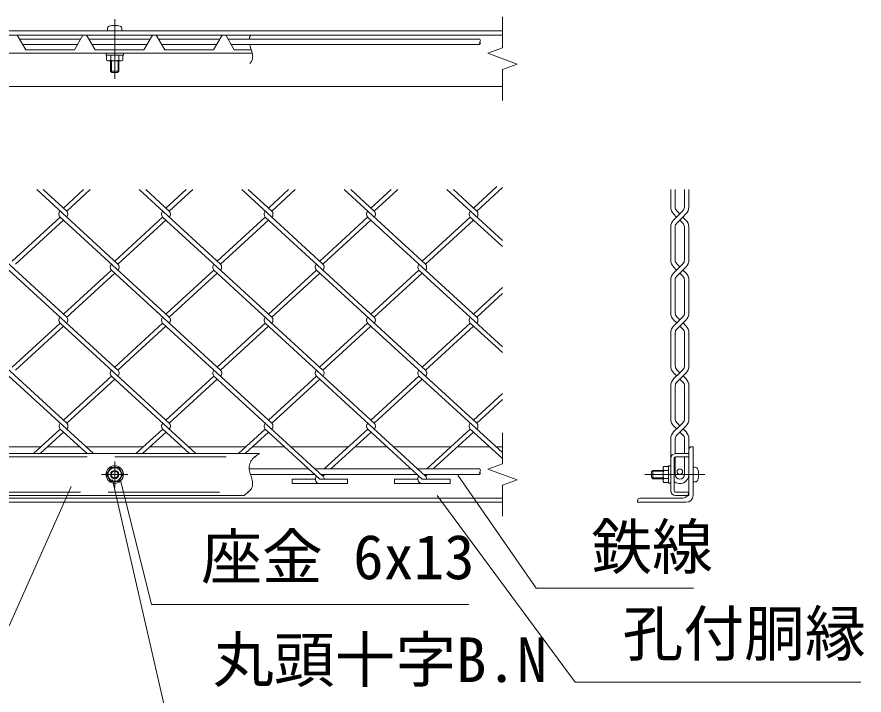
# Model space of a CAD drawing. Units: millimetres, scale not verified. Extents: x -12600 to 12600, y -8910 to 8910.
# Drawn here: x 2128 to 4870, y -163 to 2031 of the extents above; entities that cross this region are included whole.
import ezdxf
from ezdxf.enums import TextEntityAlignment as Align

# ---------------------------------------------------------------- set-up
doc = ezdxf.new("R2010")
doc.units = ezdxf.units.MM
doc.header["$LTSCALE"] = 60
doc.linetypes.add('DASHED', pattern=[7.5, 6, -1.5])
doc.linetypes.add('USER1', pattern=[50.8, 31.75, -6.35, 6.35, -6.35])
for name, color, linetype, lineweight in [('0-1_D-BMK', 2, 'USER1', 13), ('0-4_D-STR1', 1, 'Continuous', 18), ('0-6_D-STR3', 3, 'Continuous', 13), ('0-7_D-STR-DIM', 7, 'Continuous', 9), ('0-9_D-STR-TXT', 7, 'Continuous', 9), ('0-A_D-STR2', 7, 'Continuous', 9)]:
    doc.layers.add(name, color=color, linetype=linetype, lineweight=lineweight)
doc.styles.add('ＭＳ ゴシック', font='')
doc.styles.get('ＭＳ ゴシック').set_extended_font_data('MS Gothic')

msp = doc.modelspace()

# ---------------------------------------------------------------- linework, layer by layer
at = {"layer": '0-1_D-BMK'}
for p, q in [((2444.16, 2024.75), (2444.16, 1830.61)), ((2444.16, 508.32), (2444.16, 592.7)), ((2486.35, 550.51), (2401.97, 550.51)), ((4354.73, 550.51), (4160.6, 550.51))]:
    msp.add_line(p, q, dxfattribs=at)
at = {"layer": '0-4_D-STR1'}
for p, q in [((3699.25, 1986.41), (1749.25, 1986.41)), ((3699.25, 1972.91), (1749.25, 1972.91)), ((1749.25, 1806.41), (3699.25, 1806.41)), ((2205.73, 640.51), (2019.57, 640.51)), ((2330.03, 640.51), (2227, 640.51)), ((2537.51, 640.51), (2351.34, 640.51)), ((2661.8, 640.51), (2558.77, 640.51)), ((2869.23, 640.51), (2682.59, 640.51)), ((2993.58, 640.51), (2890.55, 640.51)), ((3201.01, 640.51), (3014.36, 640.51)), ((3325.35, 640.51), (3222.32, 640.51)), ((3532.78, 640.51), (3346.67, 640.51)), ((3657.13, 640.51), (3554.1, 640.51)), ((3699.25, 640.51), (3678.44, 640.51)), ((4302.89, 494.26), (4302.89, 631.51)), ((4311.89, 640.51), (4316.39, 640.51)), ((4316.39, 483.01), (4316.39, 640.51)), ((1749.25, 474.01), (3699.25, 474.01)), ((4145.39, 474.01), (4282.64, 474.01)), ((1749.25, 460.51), (3699.25, 460.51)), ((4136.39, 465.01), (4136.39, 460.51)), ((4136.39, 460.51), (4293.89, 460.51))]:
    msp.add_line(p, q, dxfattribs=at)
for centre, radius, start, end in [((4311.89, 631.51), 9, 90, 180), ((4282.64, 494.26), 20.25, 270, 0), ((4145.39, 465.01), 9, 90, 180), ((4293.89, 483.01), 22.5, 270, 0)]:
    msp.add_arc(centre, radius, start, end, dxfattribs=at)
at = {"layer": '0-6_D-STR3'}
for p, q in [((2420.54, 1993.28), (2420.54, 1986.41)), ((2420.54, 1986.41), (2467.79, 1986.41)), ((2467.79, 1993.28), (2467.79, 1986.41)), ((2156.25, 1924.76), (2128.45, 1972.91)), ((2136, 1959.84), (2334, 1959.84)), ((2381.25, 1924.76), (2353.45, 1972.91)), ((2361, 1959.84), (2559, 1959.84)), ((2538.75, 1924.76), (2566.55, 1972.91)), ((2606.25, 1924.76), (2578.45, 1972.91)), ((2586, 1959.84), (2784, 1959.84)), ((2763.75, 1924.76), (2791.55, 1972.91)), ((2831.25, 1924.76), (2803.45, 1972.91)), ((2811, 1959.84), (3625.84, 1959.84)), ((2146.39, 1941.84), (2323.61, 1941.84)), ((2371.39, 1941.84), (2548.61, 1941.84)), ((2381.25, 1924.76), (2538.75, 1924.76)), ((2596.39, 1941.84), (2773.61, 1941.84)), ((2606.25, 1924.76), (2763.75, 1924.76)), ((2821.39, 1941.84), (3625.84, 1941.84)), ((2831.25, 1924.76), (2886.32, 1924.76)), ((1986.29, 1914.41), (2889.3, 1914.41)), ((2416.04, 1914.41), (2416.04, 1907.21)), ((2416.04, 1907.21), (2472.29, 1907.21)), ((2418.18, 1907.21), (2418.18, 1891.48)), ((2470.14, 1907.21), (2418.18, 1907.21)), ((2431.17, 1907.21), (2431.17, 1891.48)), ((2457.15, 1907.21), (2457.15, 1891.48)), ((2470.14, 1907.21), (2470.14, 1891.48)), ((2472.29, 1914.41), (2472.29, 1907.21)), ((2422.11, 1889.21), (2418.18, 1891.48)), ((2466.21, 1889.21), (2422.11, 1889.21)), ((2430.66, 1889.21), (2430.66, 1855.91)), ((2433.36, 1889.21), (2433.36, 1853.21)), ((2454.96, 1889.21), (2454.96, 1853.21)), ((2457.66, 1889.21), (2457.66, 1855.91)), ((2466.21, 1889.21), (2470.14, 1891.48)), ((2430.66, 1855.91), (2435.16, 1851.41)), ((2457.66, 1855.91), (2430.66, 1855.91)), ((2453.16, 1851.41), (2435.16, 1851.41)), ((2457.66, 1855.91), (2453.16, 1851.41)), ((2009.6, 618.01), (2912.61, 618.01)), ((4302.89, 618.01), (4259.24, 618.01)), ((4302.89, 607.66), (4259.24, 607.66)), ((4302.89, 618.01), (4302.89, 607.66)), ((4219.19, 572.56), (4221.46, 576.49)), ((4237.19, 576.49), (4221.46, 576.49)), ((4237.19, 578.64), (4237.19, 522.39)), ((4244.39, 578.64), (4237.19, 578.64)), ((4237.19, 524.53), (4237.19, 576.49)), ((4244.39, 603.16), (4244.39, 497.86)), ((4254.74, 603.16), (4254.74, 497.86)), ((2431.17, 573.01), (2418.18, 550.51)), ((2457.15, 573.01), (2431.17, 573.01)), ((2470.14, 550.51), (2457.15, 573.01)), ((2457.15, 528.01), (2470.14, 550.51)), ((2879.59, 568.51), (3072.15, 568.51)), ((2883.81, 550.51), (3091.8, 550.51)), ((3092.94, 568.51), (3403.93, 568.51)), ((3112.58, 550.51), (3423.57, 550.51)), ((3425.24, 568.51), (3625.84, 568.51)), ((3444.89, 550.51), (3625.84, 550.51)), ((4185.89, 564.01), (4181.39, 559.51)), ((4181.39, 541.51), (4181.39, 559.51)), ((4219.19, 561.31), (4183.19, 561.31)), ((4185.89, 537.01), (4185.89, 564.01)), ((4219.19, 564.01), (4185.89, 564.01)), ((4219.19, 528.46), (4219.19, 572.56)), ((4237.19, 563.5), (4221.46, 563.5)), ((4316.39, 574.14), (4316.39, 526.89)), ((4323.26, 574.14), (4316.39, 574.14)), ((4185.89, 537.01), (4181.39, 541.51)), ((4219.19, 539.71), (4183.19, 539.71)), ((4219.19, 537.01), (4185.89, 537.01)), ((4219.19, 528.46), (4221.46, 524.53)), ((4237.19, 537.52), (4221.46, 537.52)), ((4237.19, 524.53), (4221.46, 524.53)), ((4244.39, 522.39), (4237.19, 522.39)), ((4323.26, 526.89), (4316.39, 526.89)), ((1959.81, 483.01), (2862.82, 483.01)), ((4302.89, 493.36), (4259.24, 493.36)), ((4302.89, 483.01), (4259.24, 483.01)), ((4302.89, 493.36), (4302.89, 483.01))]:
    msp.add_line(p, q, dxfattribs=at)
at = {"layer": '0-6_D-STR3', "linetype": 'DASHED'}
for p, q in [((1994.99, 607.66), (2898, 607.66)), ((1973.01, 493.36), (2876.02, 493.36))]:
    msp.add_line(p, q, dxfattribs=at)
at = {"layer": '0-6_D-STR3'}
for points in [[(2156.25, 1924.76), (2313.75, 1924.76), (2341.55, 1972.91)], [(2418.18, 550.51), (2431.17, 528.01), (2457.15, 528.01)]]:
    msp.add_lwpolyline(points, dxfattribs=at)
for centre, radius in [((2444.16, 550.51), 28.12), ((2444.16, 550.51), 22.05), ((2444.16, 550.51), 13.5), ((2444.16, 550.51), 11.06), ((4273.51, 559.66), 9)]:
    msp.add_circle(centre, radius, dxfattribs=at)
for centre, radius, start, end in [((2444.16, 1940.96), 63, 73.92714, 106.07286), ((2429.09, 1993.28), 8.55, 106.07286, 180), ((2459.24, 1993.28), 8.55, 0, 73.92714), ((2424.67, 1900.97), 11.5, 235.61585, 304.38415), ((2444.16, 1932.46), 42.99, 252.4121, 287.5879), ((2463.65, 1900.97), 11.5, 235.61586, 304.38415), ((4259.24, 603.16), 14.85, 90, 180), ((4259.24, 603.16), 4.5, 90, 180), ((4230.95, 570), 11.5, 145.61585, 214.38415), ((4262.44, 550.51), 42.99, 162.4121, 197.5879), ((4323.26, 565.59), 8.55, 16.07286, 90), ((4270.94, 550.51), 63, 343.92714, 16.07286), ((4230.95, 531.03), 11.5, 145.61586, 214.38415), ((4323.26, 535.44), 8.55, 270, 343.92714), ((4259.24, 497.86), 14.85, 180, 270), ((4259.24, 497.86), 4.5, 180, 270)]:
    msp.add_arc(centre, radius, start, end, dxfattribs=at)
at = {"layer": '0-7_D-STR-DIM'}
for p, q in [((3699.25, 1931.04), (3699.25, 2031.41)), ((3699.25, 1761.41), (3699.25, 1861.78)), ((3699.25, 585.14), (3699.25, 685.51)), ((3699.25, 415.51), (3699.25, 515.88))]:
    msp.add_line(p, q, dxfattribs=at)
for points in [[(2884.01, 1972.91), (2883.48, 1971.8), (2882.98, 1970.67), (2882.51, 1969.52), (2882.07, 1968.35), (2881.67, 1967.17), (2881.3, 1965.97), (2880.96, 1964.76), (2880.66, 1963.54), (2880.39, 1962.31), (2880.16, 1961.08), (2879.96, 1959.84)], [(2880.93, 1941.84), (2881.63, 1939.13), (2882.42, 1936.44), (2883.28, 1933.75), (2884.18, 1931.06), (2885.11, 1928.35), (2886.03, 1925.63), (2886.94, 1922.88), (2887.8, 1920.09), (2888.6, 1917.26), (2889.3, 1914.4), (2889.9, 1911.51), (2890.36, 1908.61), (2890.66, 1905.73), (2890.79, 1902.88), (2890.72, 1900.08), (2890.43, 1897.35), (2889.89, 1894.71), (2889.1, 1892.17), (2888.06, 1889.73), (2886.8, 1887.37), (2885.34, 1885.09), (2883.69, 1882.88), (2881.87, 1880.74)], [(3699.25, 1931.04), (3651.68, 1913.73), (3746.82, 1879.1), (3699.25, 1861.78)], [(2912.61, 618.01), (2908.65, 615.38), (2904.74, 612.7), (2900.94, 609.95), (2897.3, 607.08), (2893.86, 604.06), (2890.68, 600.84), (2887.82, 597.39), (2885.33, 593.67), (2883.25, 589.65), (2881.61, 585.35), (2880.43, 580.86), (2879.72, 576.27), (2879.47, 571.67), (2879.71, 567.14), (2880.38, 562.71), (2881.4, 558.34), (2882.66, 554), (2884.09, 549.67), (2885.58, 545.31), (2887.04, 540.89), (2888.39, 536.39), (2889.52, 531.77), (2890.34, 527.12), (2890.76, 522.49), (2890.69, 517.98), (2890.03, 513.65), (2888.73, 509.58), (2886.82, 505.74), (2884.37, 502.1), (2881.48, 498.65), (2878.2, 495.34), (2874.62, 492.16), (2870.81, 489.06), (2866.85, 486.02), (2862.82, 483.01)], [(3699.25, 585.14), (3651.68, 567.83), (3746.82, 533.2), (3699.25, 515.88)]]:
    msp.add_lwpolyline(points, dxfattribs=at)
for centre, start, end in [((3630.37, 1946.34), 135.18146, 224.81854), ((3621.31, 1955.34), 315.18146, 44.81854), ((3621.31, 1946.34), 315.18146, 44.81854), ((3630.37, 555.01), 135.18146, 224.81854), ((3621.31, 564.01), 315.18146, 44.81854), ((3621.31, 555.01), 315.18146, 44.81854)]:
    msp.add_arc(centre, 6.38, start, end, dxfattribs=at)
at = {"layer": '0-9_D-STR-TXT'}
for points in [[(4317.35, 182.83), (3808.64, 182.83), (3554.61, 548.87)], [(3824.22, -205.6), (2606.98, -205.6), (2436.58, 533.41)], [(3589.98, 129.51), (2563.09, 129.51), (2464.05, 528.22)], [(600.24, 60.52), (2103.01, 60.52), (2303.79, 511.78)], [(4859.05, -121.46), (3934.2, -121.46), (3488.3, 482.97)]]:
    msp.add_lwpolyline(points, dxfattribs=at)
at = {"layer": '0-A_D-STR2'}
for p, q in [((3681.59, 1482.55), (3605.61, 1412.94)), ((2454.82, 1231.36), (2191.75, 1472.42)), ((2288.93, 1402.9), (2213.06, 1472.42)), ((2343.48, 1472.42), (2278.27, 1412.67)), ((2364.8, 1472.42), (2288.93, 1402.9)), ((2786.59, 1231.36), (2523.52, 1472.42)), ((2620.71, 1402.9), (2544.84, 1472.42)), ((2675.26, 1472.42), (2610.05, 1412.67)), ((2696.57, 1472.42), (2620.71, 1402.9)), ((3118.37, 1231.36), (2855.3, 1472.42)), ((2952.48, 1402.9), (2876.61, 1472.42)), ((3007.03, 1472.42), (2941.82, 1412.67)), ((3028.35, 1472.42), (2952.48, 1402.9)), ((3450.12, 1231.39), (3187.07, 1472.42)), ((3284.25, 1402.9), (3208.39, 1472.42)), ((3338.81, 1472.42), (3273.6, 1412.67)), ((3360.12, 1472.42), (3284.25, 1402.9)), ((3699.23, 1307.62), (3519.38, 1472.42)), ((3616.27, 1403.17), (3540.7, 1472.42)), ((3699.23, 1479.19), (3616.27, 1403.17)), ((4243.88, 1416.08), (4243.88, 1472.42)), ((4258.32, 1416.09), (4258.32, 1472.42)), ((4288.15, 1416.09), (4288.15, 1472.42)), ((4302.58, 1416.08), (4302.58, 1472.42)), ((4263.33, 1404), (4273.23, 1394.1)), ((4283.14, 1404), (4273.23, 1394.1)), ((2288.93, 1059.82), (1935.84, 1383.37)), ((2267.62, 1383.37), (2112.39, 1241.13)), ((2278.27, 1373.61), (2123.04, 1231.36)), ((2620.71, 1059.82), (2267.62, 1383.37)), ((2599.39, 1383.37), (2444.16, 1241.13)), ((2610.05, 1373.61), (2454.82, 1231.36)), ((2952.48, 1059.82), (2599.39, 1383.37)), ((2931.17, 1383.37), (2775.94, 1241.13)), ((2941.82, 1373.61), (2786.59, 1231.36)), ((3284.23, 1059.85), (2931.17, 1383.37)), ((3262.94, 1383.37), (3107.71, 1241.13)), ((3273.6, 1373.61), (3118.37, 1231.36)), ((3616, 1059.85), (3262.94, 1383.37)), ((3594.95, 1383.64), (3439.46, 1241.15)), ((3605.61, 1373.87), (3450.12, 1231.39)), ((3699.23, 1288.09), (3594.95, 1383.64)), ((4273.23, 1394.1), (4253.11, 1373.97)), ((4253.11, 1393.8), (4263.03, 1383.89)), ((4283.44, 1383.89), (4263.33, 1363.78)), ((4273.23, 1373.68), (4283.14, 1363.78)), ((4293.36, 1393.8), (4283.44, 1383.89)), ((4283.44, 1383.89), (4293.36, 1373.97)), ((4244.01, 1244.54), (4243.88, 1351.7)), ((4258.45, 1244.55), (4258.32, 1351.68)), ((4288.28, 1244.55), (4288.15, 1351.68)), ((4302.71, 1244.54), (4302.58, 1351.7)), ((2454.82, 888.28), (2101.73, 1211.83)), ((2433.5, 1211.83), (2278.27, 1069.59)), ((2786.59, 888.28), (2433.5, 1211.83)), ((2765.28, 1211.83), (2610.98, 1070.44)), ((3118.34, 888.31), (2765.28, 1211.83)), ((3097.05, 1211.83), (2941.82, 1069.59)), ((3450.12, 888.31), (3097.05, 1211.83)), ((3428.8, 1211.86), (3273.57, 1069.61)), ((3699.23, 964.06), (3428.8, 1211.86)), ((4253.24, 1222.27), (4263.15, 1212.35)), ((4263.46, 1232.46), (4273.36, 1222.56)), ((4283.57, 1212.35), (4263.46, 1192.24)), ((4293.49, 1222.27), (4283.57, 1212.35)), ((4283.57, 1212.35), (4293.49, 1202.43)), ((2444.16, 1202.07), (2288.93, 1059.82)), ((2775.94, 1202.07), (2620.71, 1059.82)), ((3107.71, 1202.07), (2952.48, 1059.82)), ((3439.46, 1202.09), (3284.23, 1059.85)), ((4244.17, 1073.18), (4244.01, 1180.16)), ((4258.6, 1073.19), (4258.45, 1180.14)), ((4273.36, 1202.14), (4283.27, 1192.24)), ((4288.43, 1073.19), (4288.28, 1180.14)), ((4302.87, 1073.18), (4302.71, 1180.16)), ((3699.23, 1155.64), (3605.35, 1069.61)), ((3699.23, 1136.11), (3616, 1059.85)), ((4273.52, 1051.2), (4253.39, 1031.07)), ((4253.39, 1050.9), (4263.31, 1040.99)), ((4263.61, 1061.1), (4273.52, 1051.2)), ((4283.42, 1061.1), (4273.52, 1051.2)), ((2288.93, 716.75), (1935.84, 1040.29)), ((2267.62, 1040.29), (2112.39, 898.05)), ((2278.27, 1030.53), (2123.04, 888.28)), ((2620.68, 716.77), (2267.62, 1040.29)), ((2599.39, 1040.29), (2444.16, 898.05)), ((2610.05, 1030.53), (2454.82, 888.28)), ((2952.45, 716.77), (2599.39, 1040.29)), ((2931.17, 1040.29), (2775.94, 898.05)), ((2941.82, 1030.53), (2786.59, 888.28)), ((3284.23, 716.77), (2931.17, 1040.29)), ((3262.91, 1040.32), (3108.61, 898.93)), ((3273.57, 1030.55), (3118.34, 888.31)), ((3616, 716.77), (3262.91, 1040.32)), ((3594.95, 1040.56), (3439.46, 898.07)), ((3605.61, 1030.8), (3450.12, 888.31)), ((3699.23, 945.02), (3594.95, 1040.56)), ((4283.72, 1040.99), (4263.61, 1020.87)), ((4273.52, 1030.78), (4283.42, 1020.87)), ((4244.17, 901.88), (4244.17, 1008.8)), ((4258.6, 900.75), (4258.6, 1008.78)), ((4288.43, 900.75), (4288.43, 1008.78)), ((4302.87, 901.88), (4302.87, 1008.8)), ((4273.52, 879.9), (4253.39, 859.78)), ((4253.39, 879.61), (4263.31, 869.69)), ((4262.8, 890.62), (4273.52, 879.9)), ((4284.23, 890.62), (4273.52, 879.9)), ((4293.64, 879.61), (4283.72, 869.69)), ((2375.9, 618.01), (2101.99, 869)), ((2433.5, 868.75), (2278.27, 726.51)), ((2444.16, 858.99), (2288.93, 716.75)), ((2707.14, 618.01), (2433.5, 868.75)), ((2765.28, 868.75), (2610.05, 726.51)), ((2775.94, 858.99), (2620.71, 716.75)), ((3118.34, 545.23), (2765.28, 868.75)), ((3097.29, 869.02), (2941.8, 726.54)), ((3107.95, 859.26), (2952.45, 716.77)), ((3450.38, 545.48), (3097.29, 869.02)), ((3429.07, 869.02), (3273.57, 726.54)), ((3439.72, 859.26), (3284.23, 716.77)), ((3699.23, 621.47), (3429.07, 869.02)), ((4283.72, 869.69), (4262.8, 848.76)), ((4273.52, 859.48), (4284.23, 848.77)), ((4283.72, 869.69), (4293.64, 859.78)), ((4244.17, 730.34), (4244.17, 837.5)), ((4258.6, 731.48), (4258.6, 838.64)), ((4288.43, 731.48), (4288.43, 838.64)), ((4302.87, 730.34), (4302.87, 837.5)), ((3699.23, 812.56), (3605.35, 726.54)), ((3699.23, 793.03), (3616, 716.77)), ((4264.4, 717.48), (4273.52, 708.36)), ((4284.23, 719.08), (4273.52, 708.36)), ((2267.86, 697.48), (2181.13, 618.01)), ((2278.51, 687.72), (2202.44, 618.01)), ((2354.58, 618.01), (2267.86, 697.48)), ((2599.63, 697.48), (2512.9, 618.01)), ((2610.29, 687.72), (2534.22, 618.01)), ((2686.36, 618.01), (2599.63, 697.48)), ((2931.41, 697.48), (2844.68, 618.01)), ((2942.06, 687.72), (2865.99, 618.01)), ((3108.2, 535.48), (2931.41, 697.48)), ((3263.18, 697.48), (3122.43, 568.51)), ((3273.84, 687.72), (3143.75, 568.51)), ((3439.72, 535.71), (3263.18, 697.48)), ((3594.95, 697.48), (3454.21, 568.51)), ((3605.61, 687.72), (3475.52, 568.51)), ((3699.23, 601.94), (3594.95, 697.48)), ((4273.52, 708.36), (4253.39, 688.24)), ((4253.39, 708.07), (4263.31, 698.15)), ((4283.72, 698.15), (4264.4, 678.83)), ((4273.52, 687.94), (4284.23, 677.23)), ((4293.64, 708.07), (4283.72, 698.15)), ((4283.72, 698.15), (4293.64, 688.24)), ((4244.17, 602.78), (4244.17, 665.96)), ((4258.6, 618), (4258.6, 664.83)), ((4288.43, 618.01), (4288.43, 667.1)), ((4302.87, 549.53), (4302.87, 665.96)), ((4258.6, 550.66), (4258.6, 607.62)), ((4288.43, 550.66), (4288.43, 607.66)), ((3124.1, 550.51), (3118.34, 545.23)), ((3455.88, 550.51), (3450.38, 545.48)), ((3018.2, 535.48), (3093.74, 535.48)), ((3018.2, 535.48), (3018.2, 521.08)), ((3018.2, 521.08), (3198.2, 521.08)), ((3349.72, 535.71), (3425.27, 535.71)), ((3349.72, 535.71), (3349.72, 521.31)), ((3349.72, 521.31), (3529.72, 521.31)), ((3439.72, 535.71), (3529.72, 535.71)), ((3529.72, 535.71), (3529.72, 521.31))]:
    msp.add_line(p, q, dxfattribs=at)
for points in [[(4283.27, 1232.46), (4273.36, 1222.56), (4253.24, 1202.43)], [(4293.64, 1050.9), (4283.72, 1040.99), (4293.64, 1031.07)], [(3108.2, 535.48), (3198.2, 535.48), (3198.2, 521.08)]]:
    msp.add_lwpolyline(points, dxfattribs=at)
for centre, radius, start, end in [((2278.27, 1393.14), 14.46, 137.5, 222.5), ((2278.27, 1393.14), 14.46, 317.5, 42.5), ((2610.05, 1393.14), 14.46, 137.5, 222.5), ((2610.05, 1393.14), 14.46, 317.5, 42.5), ((2942.06, 1393.41), 14.46, 137.5, 222.5), ((2942.06, 1393.41), 14.46, 317.5, 42.5), ((3273.84, 1393.41), 14.46, 137.5, 222.5), ((3273.84, 1393.41), 14.46, 317.5, 42.5), ((3605.61, 1393.41), 14.46, 137.5, 222.5), ((3605.61, 1393.41), 14.46, 317.5, 42.5), ((4275.38, 1416.08), 31.5, 180, 225), ((4275.42, 1416.09), 17.1, 180, 225), ((4271.05, 1416.09), 17.1, 315, 0), ((4271.08, 1416.08), 31.5, 315, 0), ((4275.38, 1351.7), 31.5, 135, 180), ((4271.08, 1351.7), 31.5, 0, 45), ((4275.42, 1351.68), 17.1, 135.00055, 180), ((4271.05, 1351.68), 17.1, 0, 44.99915), ((4275.51, 1244.54), 31.5, 180, 225), ((4275.55, 1244.55), 17.1, 180, 225), ((4271.18, 1244.55), 17.1, 315, 0), ((4271.21, 1244.54), 31.5, 315, 0), ((2444.13, 1221.62), 14.46, 137.5, 222.5), ((2444.13, 1221.62), 14.46, 317.5, 42.5), ((2775.91, 1221.62), 14.46, 137.5, 222.5), ((2775.91, 1221.62), 14.46, 317.5, 42.5), ((3107.68, 1221.62), 14.46, 137.5, 222.5), ((3107.68, 1221.62), 14.46, 317.5, 42.5), ((3439.46, 1221.62), 14.46, 137.5, 222.5), ((3439.46, 1221.62), 14.46, 317.5, 42.5), ((4275.51, 1180.16), 31.5, 135, 180), ((4275.55, 1180.14), 17.1, 135.00055, 180), ((4271.18, 1180.14), 17.1, 0, 44.99915), ((4271.21, 1180.16), 31.5, 0, 45), ((4275.67, 1073.18), 31.5, 180, 225), ((4275.7, 1073.19), 17.1, 180, 225), ((4271.33, 1073.19), 17.1, 315, 0), ((4271.37, 1073.18), 31.5, 315, 0), ((2278.27, 1050.06), 14.46, 137.5, 222.5), ((2278.27, 1050.06), 14.46, 317.5, 42.5), ((2610.05, 1050.06), 14.46, 137.5, 222.5), ((2610.05, 1050.06), 14.46, 317.5, 42.5), ((2942.06, 1050.33), 14.46, 137.5, 222.5), ((2942.06, 1050.33), 14.46, 317.5, 42.5), ((3273.84, 1050.33), 14.46, 137.5, 222.5), ((3273.84, 1050.33), 14.46, 317.5, 42.5), ((3605.61, 1050.33), 14.46, 137.5, 222.5), ((3605.61, 1050.33), 14.46, 317.5, 42.5), ((4275.67, 1008.8), 31.5, 135, 180), ((4275.7, 1008.78), 17.1, 135.00055, 180), ((4271.33, 1008.78), 17.1, 0, 44.99915), ((4271.37, 1008.8), 31.5, 0, 45), ((2444.4, 878.79), 14.46, 137.5, 222.5), ((2444.4, 878.79), 14.46, 317.5, 42.5), ((2776.18, 878.79), 14.46, 137.5, 222.5), ((2776.18, 878.79), 14.46, 317.5, 42.5), ((3107.95, 878.79), 14.46, 137.5, 222.5), ((3107.95, 878.79), 14.46, 317.5, 42.5), ((3439.72, 878.79), 14.46, 137.5, 222.5), ((3439.72, 878.79), 14.46, 317.5, 42.5), ((4275.67, 901.88), 31.5, 180, 225), ((4275.67, 901.88), 17.1, 180, 225), ((4271.37, 901.88), 17.1, 315, 0), ((4271.37, 901.88), 31.5, 315, 0), ((4275.67, 837.5), 31.5, 135, 180), ((4271.37, 837.5), 31.5, 0, 45), ((4275.67, 837.5), 17.1, 135, 180), ((4271.37, 837.5), 17.1, 0, 45), ((2278.51, 707.25), 14.46, 137.5, 222.5), ((2278.51, 707.25), 14.46, 317.5, 42.5), ((2610.29, 707.25), 14.46, 137.5, 222.5), ((2610.29, 707.25), 14.46, 317.5, 42.5), ((2942.06, 707.25), 14.46, 137.5, 222.5), ((2942.06, 707.25), 14.46, 317.5, 42.5), ((3273.84, 707.25), 14.46, 137.5, 222.5), ((3273.84, 707.25), 14.46, 317.5, 42.5), ((3605.61, 707.25), 14.46, 137.5, 222.5), ((3605.61, 707.25), 14.46, 317.5, 42.5), ((4275.67, 730.34), 31.5, 180, 225), ((4275.67, 730.34), 17.1, 176.19604, 225), ((4271.37, 730.34), 17.1, 315, 3.80396), ((4271.37, 730.34), 31.5, 315, 0), ((4275.67, 665.96), 31.5, 135, 180), ((4271.37, 665.96), 31.5, 0, 45), ((4275.67, 665.96), 17.1, 131.18669, 180), ((4271.37, 665.96), 17.1, 0, 48.80016), ((4273.52, 550.66), 29.35, 230.23061, 0), ((4273.52, 550.66), 14.91, 180, 0), ((3108.2, 535.48), 14.46, 137.5, 275), ((3107.95, 535.71), 14.46, 359.10095, 42.5), ((3439.72, 535.71), 14.46, 137.5, 265), ((3439.72, 535.71), 14.46, 0, 42.5)]:
    msp.add_arc(centre, radius, start, end, dxfattribs=at)

# ---------------------------------------------------------------- texts
at = {"layer": '0-9_D-STR-TXT', "style": 'ＭＳ ゴシック'}
for s, p in [('鉄線', (3986.8, 201.41)), ('座金 6x13', (2724.24, 168.4)), ('孔付胴縁', (4087.73, -79.51)), ('丸頭十字B.N', (2762.03, -164.42))]:
    msp.add_text(s, height=144.3, dxfattribs=at).set_placement(p, align=Align.BOTTOM_LEFT)

doc.saveas('drawing.dxf')
